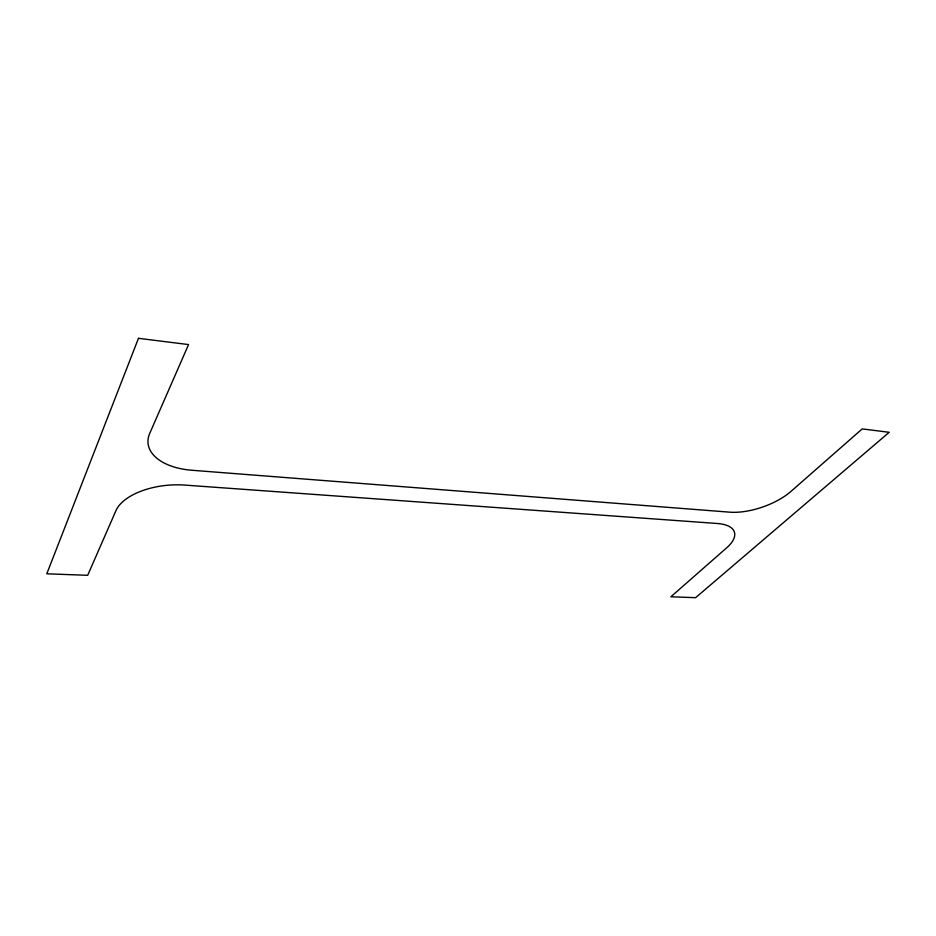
<?xml version="1.0" encoding="UTF-8"?>
<svg xmlns="http://www.w3.org/2000/svg" width="936" height="936" viewBox="0 0 936 936"><rect width="100%" height="100%" fill="white"/><g stroke="black" fill="none" stroke-linecap="round" stroke-linejoin="round"><path stroke-width="1.4" d="M138.469 338.317L46.8 573.803L87.68 575.312L115.982 510.588A55.165 27.799 -5.5 0 1 184.544 485.07L717.304 523.493A43.524 18.322 -17.5 0 1 726.699 547.806L670.878 596.782L695.612 597.683L889.2 432.292L862.208 428.91L791.037 491.341A46.777 20.557 -19.3 0 1 729.752 512.168L191.903 470.258A59.202 32.76 -5.7 0 1 149.737 433.38L188.557 344.577L138.469 338.317"/></g></svg>
